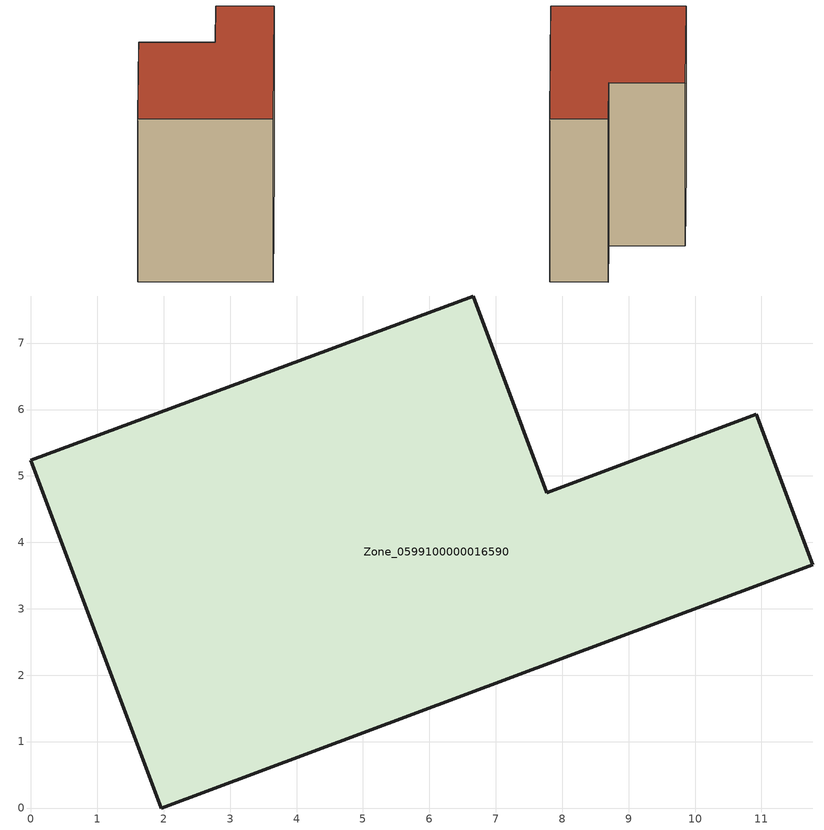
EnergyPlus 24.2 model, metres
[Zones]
Zone_0599100000016590
 floor ground (C_G): 1.96,0 0,5.24 6.66,7.71 7.77,4.75 10.92,5.93 11.77,3.66 z0
 wall outside (C_F): 1.96,0 11.77,3.66 10.92,5.93 7.77,4.75 6.66,7.71 0,5.24 1.96,0 z0:7.48
 roof outside (C_R): 0,5.24 1.96,0 11.77,3.66 10.92,5.93 7.77,4.75 6.66,7.71 z7.48
[BUILDING]
Pand.0599100000016590: North Axis=0; Terrain=City; Loads Convergence Tolerance Value=0.04; Temperature Convergence Tolerance Value=0.4; Solar Distribution=FullExterior; Maximum Number of Warmup Days=25; Minimum Number of Warmup Days=1
[Site:Location]
Rotterdam.The.Hague.AP_ZH_NLD Design_Conditions: Latitude=51.96; Longitude=4.45; Time Zone=1; Elevation=-4.5
[SITE:GROUNDTEMPERATURE:BUILDINGSURFACE]
18, 18, 18, 18, 18, 18, 18, 18, 18, 18, 18, 18
[MATERIAL] Thermal Absorptance=0.9; Solar Absorptance=0.7; Visible Absorptance=0.7
Name | Roughness | Thickness | Conductivity | Density | Specific Heat
G.TI.1946 | MediumSmooth | 0.15 | 1 | 540 | 1210
F.TI.1946 | Rough | 0.3 | 0.857143 | 1920 | 840
R.TI.1946 | MediumRough | 0.2 | 0.1 | 1500 | 1000
[CONSTRUCTION]
C_G: G.TI.1946
C_F: F.TI.1946
C_R: R.TI.1946
[ZONE]
Zone_0599100000016590: Type=1; Multiplier=1; Ceiling Height=Autocalculate; Volume=Autocalculate; Floor Area=autocalculate; Part of Total Floor Area=Yes
[ZONEINFILTRATION:DESIGNFLOWRATE]
Infil_Zone_0599100000016590: Zone or ZoneList or Space or SpaceList=Zone_0599100000016590; Schedule=AlwaysOn; Design Flow Rate Calculation Method=Flow/Area; Flow Rate per Floor Area=0.003; Constant Term Coefficient=1; Temperature Term Coefficient=0; Velocity Term Coefficient=0; Velocity Squared Term Coefficient=0
[HVACTEMPLATE:ZONE:IDEALLOADSAIRSYSTEM]
Zone_0599100000016590: Maximum Heating Supply Air Temperature=50; Minimum Cooling Supply Air Temperature=13; Maximum Heating Supply Air Humidity Ratio=0.0156; Minimum Cooling Supply Air Humidity Ratio=0.0077; Heating Limit=NoLimit; Cooling Limit=NoLimit; Dehumidification Control Type=ConstantSensibleHeatRatio; Cooling Sensible Heat Ratio=0.7; Dehumidification Setpoint=60; Humidification Control Type=None; Humidification Setpoint=30; Outdoor Air Method=None; Outdoor Air Flow Rate per Person=0.00944; Outdoor Air Flow Rate per Zone Floor Area=0; Outdoor Air Flow Rate per Zone=0; Demand Controlled Ventilation Type=None; Outdoor Air Economizer Type=NoEconomizer; Heat Recovery Type=None; Sensible Heat Recovery Effectiveness=0.7; Latent Heat Recovery Effectiveness=0.65
[ZONECONTROL:THERMOSTAT]
ThermostatControl_Zone_0599100000016590: Zone or ZoneList=Zone_0599100000016590; Control Type Schedule=DualSetpointControlType; Control 1=Thermostat_Zone_0599100000016590; Temperature Difference Between Cutout And Setpoint=0
[THERMOSTATSETPOINT:DUALSETPOINT]
Thermostat_Zone_0599100000016590: Heating Setpoint Temperature Schedule=HeatingSetpoint_Zone_0599100000016590; Cooling Setpoint Temperature Schedule=CoolingSetpoint_Zone_0599100000016590
[SCHEDULE:COMPACT]
HeatingSetpoint_Zone_0599100000016590: Through: 12/31, For: AllDays, Until: 24:00, 21
CoolingSetpoint_Zone_0599100000016590: Through: 12/31, For: AllDays, Until: 24:00, 24
DualSetpointControlType: Through: 12/31, For: AllDays, Until: 24:00, 4
AlwaysOn: Through: 12/31, For: AllDays, Until: 24:00, 1
